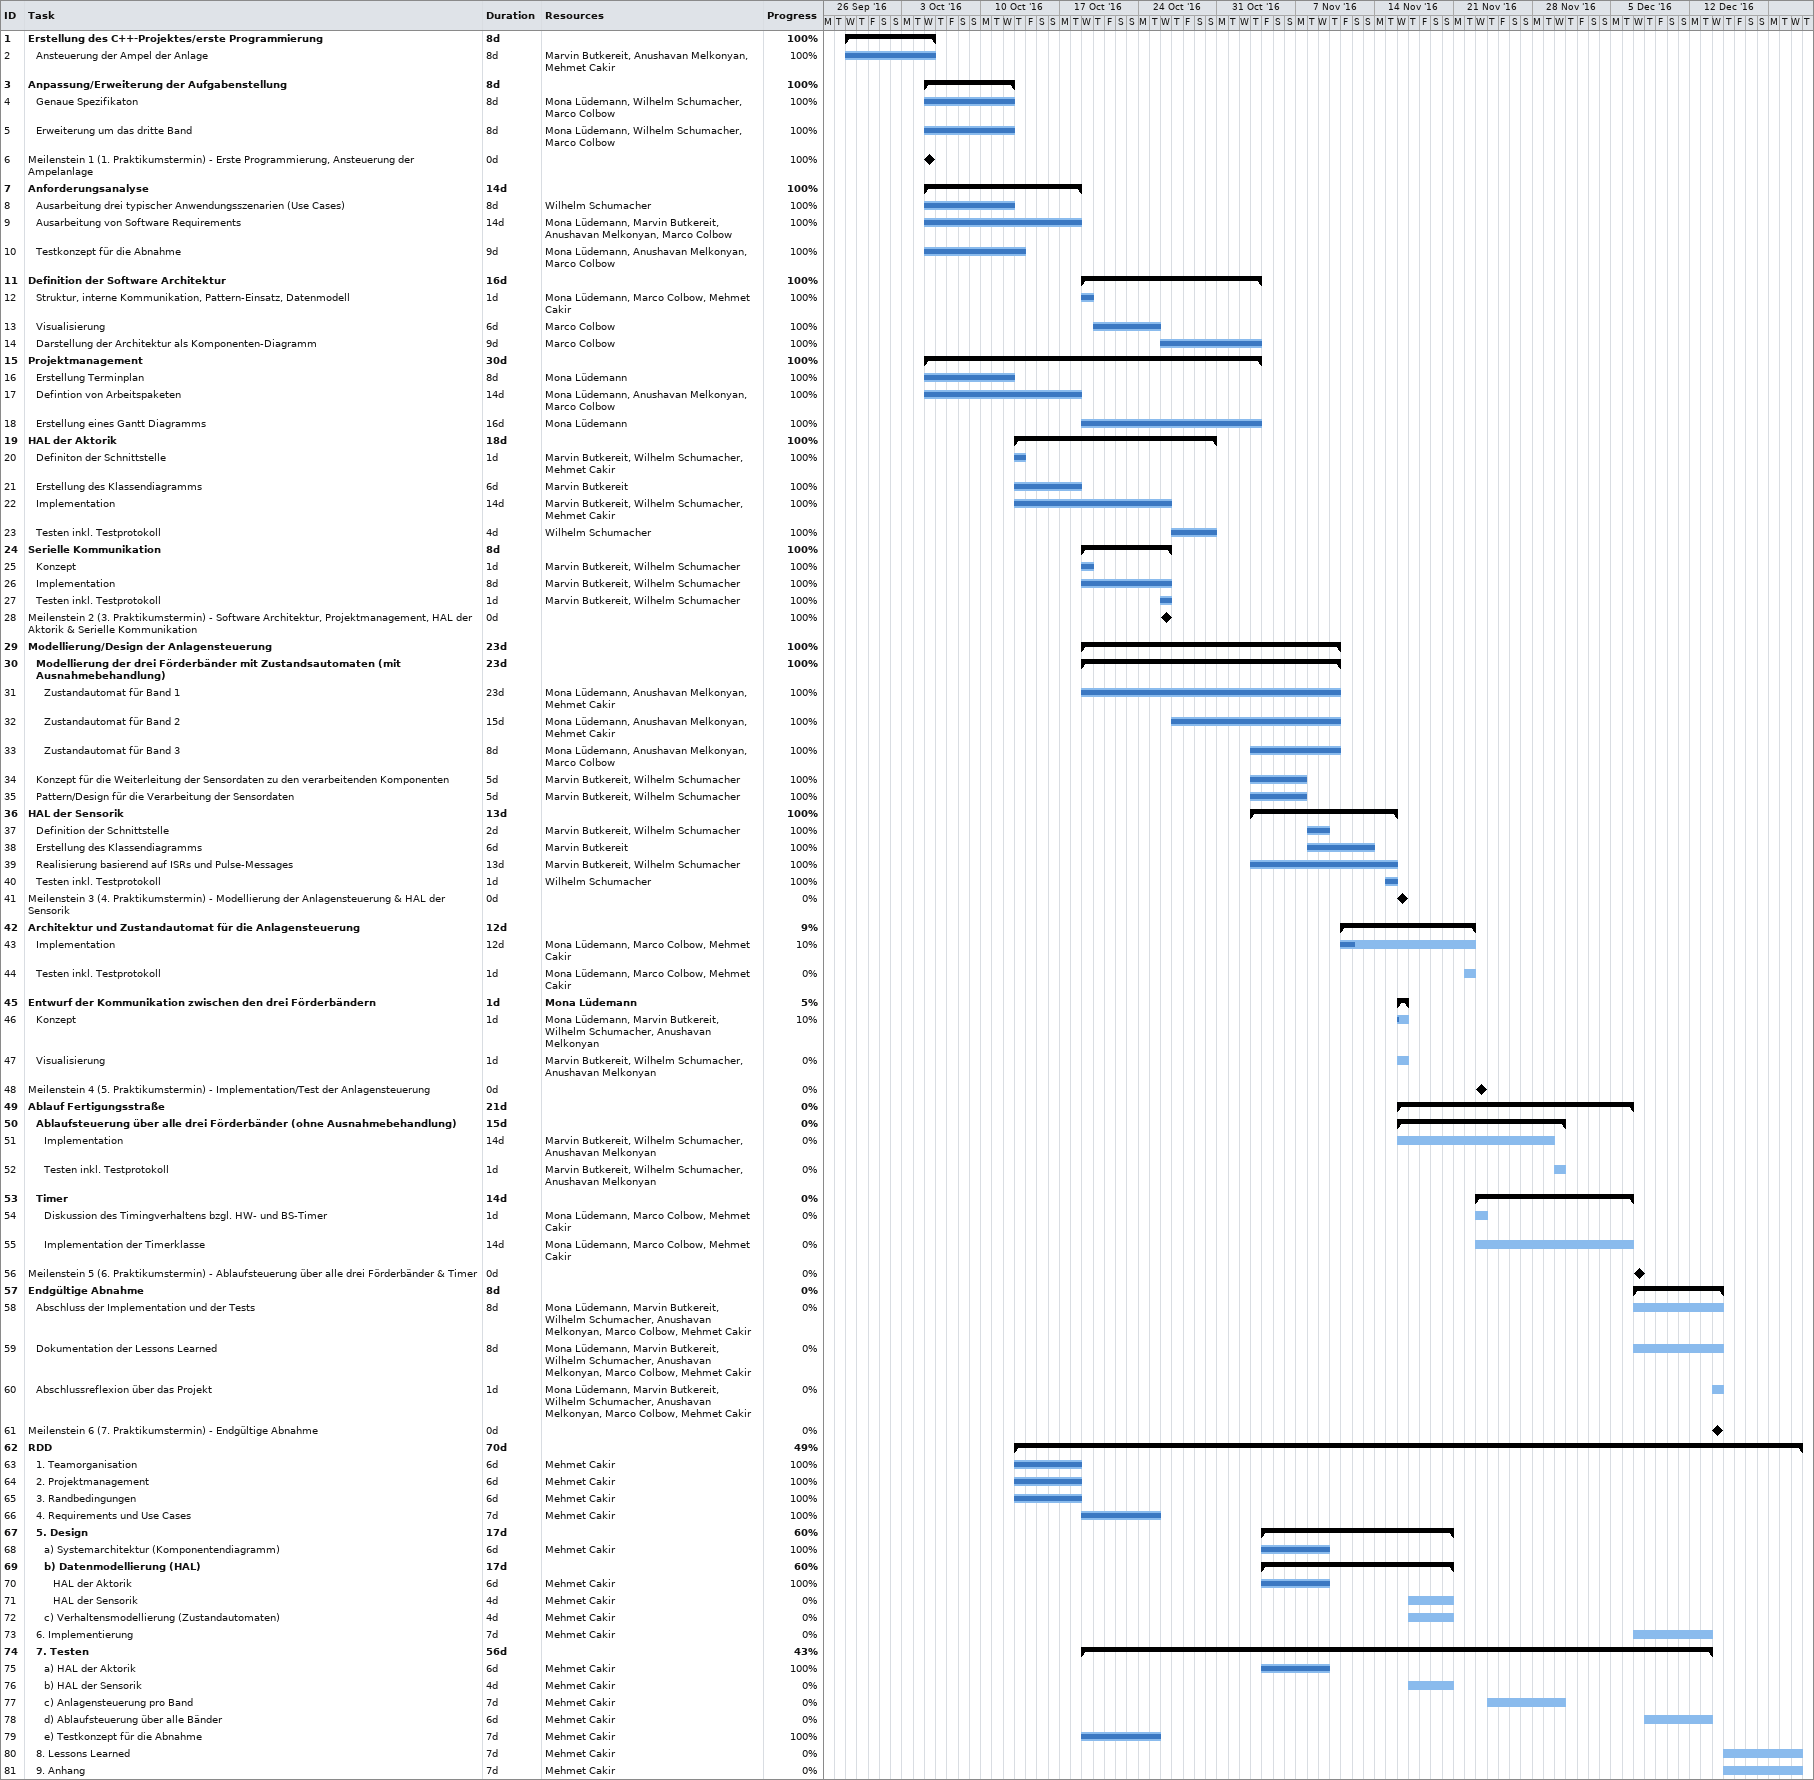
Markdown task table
| ID | Level | Task | Duration | Start | Finish | Resources | % complete |
|---|---|---|---|---|---|---|---|
| 1 | 1 | **Erstellung des C++-Projektes/erste Programmierung** | 8d | 2016-09-28 | 2016-10-05 |  | 100 |
| 2 | 2 | Ansteuerung der Ampel der Anlage | 8d | 2016-09-28 | 2016-10-05 | Marvin Butkereit, Anushavan Melkonyan, Mehmet Cakir | 100 |
| 3 | 1 | **Anpassung/Erweiterung der Aufgabenstellung** | 8d | 2016-10-05 | 2016-10-12 |  | 100 |
| 4 | 2 | Genaue Spezifikaton | 8d | 2016-10-05 | 2016-10-12 | Mona Lüdemann, Wilhelm Schumacher, Marco Colbow | 100 |
| 5 | 2 | Erweiterung um das dritte Band | 8d | 2016-10-05 | 2016-10-12 | Mona Lüdemann, Wilhelm Schumacher, Marco Colbow | 100 |
| 6 | 1 | Meilenstein 1 (1. Praktikumstermin) - Erste Programmierung, Ansteuerung der Ampelanlage | 0d | 2016-10-05 | 2016-10-05 |  | 100 |
| 7 | 1 | **Anforderungsanalyse** | 14d | 2016-10-05 | 2016-10-18 |  | 100 |
| 8 | 2 | Ausarbeitung drei typischer Anwendungsszenarien (Use Cases) | 8d | 2016-10-05 | 2016-10-12 | Wilhelm Schumacher | 100 |
| 9 | 2 | Ausarbeitung von Software Requirements | 14d | 2016-10-05 | 2016-10-18 | Mona Lüdemann, Marvin Butkereit, Anushavan Melkonyan, Marco Colbow | 100 |
| 10 | 2 | Testkonzept für die Abnahme | 9d | 2016-10-05 | 2016-10-13 | Mona Lüdemann, Anushavan Melkonyan, Marco Colbow | 100 |
| 11 | 1 | **Definition der Software Architektur** | 16d | 2016-10-19 | 2016-11-03 |  | 100 |
| 12 | 2 | Struktur, interne Kommunikation, Pattern-Einsatz, Datenmodell | 1d | 2016-10-19 | 2016-10-19 | Mona Lüdemann, Marco Colbow, Mehmet Cakir | 100 |
| 13 | 2 | Visualisierung | 6d | 2016-10-20 | 2016-10-25 | Marco Colbow | 100 |
| 14 | 2 | Darstellung der Architektur als Komponenten-Diagramm | 9d | 2016-10-26 | 2016-11-03 | Marco Colbow | 100 |
| 15 | 1 | **Projektmanagement** | 30d | 2016-10-05 | 2016-11-03 |  | 100 |
| 16 | 2 | Erstellung Terminplan | 8d | 2016-10-05 | 2016-10-12 | Mona Lüdemann | 100 |
| 17 | 2 | Defintion von Arbeitspaketen | 14d | 2016-10-05 | 2016-10-18 | Mona Lüdemann, Anushavan Melkonyan, Marco Colbow | 100 |
| 18 | 2 | Erstellung eines Gantt Diagramms | 16d | 2016-10-19 | 2016-11-03 | Mona Lüdemann | 100 |
| 19 | 1 | **HAL der Aktorik** | 18d | 2016-10-13 | 2016-10-30 |  | 100 |
| 20 | 2 | Definiton der Schnittstelle | 1d | 2016-10-13 | 2016-10-13 | Marvin Butkereit, Wilhelm Schumacher, Mehmet Cakir | 100 |
| 21 | 2 | Erstellung des Klassendiagramms | 6d | 2016-10-13 | 2016-10-18 | Marvin Butkereit | 100 |
| 22 | 2 | Implementation | 14d | 2016-10-13 | 2016-10-26 | Marvin Butkereit, Wilhelm Schumacher, Mehmet Cakir | 100 |
| 23 | 2 | Testen inkl. Testprotokoll | 4d | 2016-10-27 | 2016-10-30 | Wilhelm Schumacher | 100 |
| 24 | 1 | **Serielle Kommunikation** | 8d | 2016-10-19 | 2016-10-26 |  | 100 |
| 25 | 2 | Konzept | 1d | 2016-10-19 | 2016-10-19 | Marvin Butkereit, Wilhelm Schumacher | 100 |
| 26 | 2 | Implementation | 8d | 2016-10-19 | 2016-10-26 | Marvin Butkereit, Wilhelm Schumacher | 100 |
| 27 | 2 | Testen inkl. Testprotokoll | 1d | 2016-10-26 | 2016-10-26 | Marvin Butkereit, Wilhelm Schumacher | 100 |
| 28 | 1 | Meilenstein 2 (3. Praktikumstermin) - Software Architektur, Projektmanagement, HAL der Aktorik & Serielle Kommunikation | 0d | 2016-10-26 | 2016-10-26 |  | 100 |
| 29 | 1 | **Modellierung/Design der Anlagensteuerung** | 23d | 2016-10-19 | 2016-11-10 |  | 100 |
| 30 | 2 | **Modellierung der drei Förderbänder mit Zustandsautomaten (mit Ausnahmebehandlung)** | 23d | 2016-10-19 | 2016-11-10 |  | 100 |
| 31 | 3 | Zustandautomat für Band 1 | 23d | 2016-10-19 | 2016-11-10 | Mona Lüdemann, Anushavan Melkonyan, Mehmet Cakir | 100 |
| 32 | 3 | Zustandautomat für Band 2 | 15d | 2016-10-27 | 2016-11-10 | Mona Lüdemann, Anushavan Melkonyan, Mehmet Cakir | 100 |
| 33 | 3 | Zustandautomat für Band 3 | 8d | 2016-11-03 | 2016-11-10 | Mona Lüdemann, Anushavan Melkonyan, Marco Colbow | 100 |
| 34 | 2 | Konzept für die Weiterleitung der Sensordaten zu den verarbeitenden Komponenten | 5d | 2016-11-03 | 2016-11-07 | Marvin Butkereit, Wilhelm Schumacher | 100 |
| 35 | 2 | Pattern/Design für die Verarbeitung der Sensordaten | 5d | 2016-11-03 | 2016-11-07 | Marvin Butkereit, Wilhelm Schumacher | 100 |
| 36 | 1 | **HAL der Sensorik** | 13d | 2016-11-03 | 2016-11-15 |  | 100 |
| 37 | 2 | Definition der Schnittstelle | 2d | 2016-11-08 | 2016-11-09 | Marvin Butkereit, Wilhelm Schumacher | 100 |
| 38 | 2 | Erstellung des Klassendiagramms | 6d | 2016-11-08 | 2016-11-13 | Marvin Butkereit | 100 |
| 39 | 2 | Realisierung basierend auf ISRs und Pulse-Messages | 13d | 2016-11-03 | 2016-11-15 | Marvin Butkereit, Wilhelm Schumacher | 100 |
| 40 | 2 | Testen inkl. Testprotokoll | 1d | 2016-11-15 | 2016-11-15 | Wilhelm Schumacher | 100 |
| 41 | 1 | Meilenstein 3 (4. Praktikumstermin) - Modellierung der Anlagensteuerung & HAL der Sensorik | 0d | 2016-11-16 | 2016-11-16 |  | 0 |
| 42 | 1 | **Architektur und Zustandautomat für die Anlagensteuerung** | 12d | 2016-11-11 | 2016-11-22 |  | 9 |
| 43 | 2 | Implementation | 12d | 2016-11-11 | 2016-11-22 | Mona Lüdemann, Marco Colbow, Mehmet Cakir | 10 |
| 44 | 2 | Testen inkl. Testprotokoll | 1d | 2016-11-22 | 2016-11-22 | Mona Lüdemann, Marco Colbow, Mehmet Cakir | 0 |
| 45 | 1 | **Entwurf der Kommunikation zwischen den drei Förderbändern** | 1d | 2016-11-16 | 2016-11-16 | Mona Lüdemann | 5 |
| 46 | 2 | Konzept | 1d | 2016-11-16 | 2016-11-16 | Mona Lüdemann, Marvin Butkereit, Wilhelm Schumacher, Anushavan Melkonyan | 10 |
| 47 | 2 | Visualisierung | 1d | 2016-11-16 | 2016-11-16 | Marvin Butkereit, Wilhelm Schumacher, Anushavan Melkonyan | 0 |
| 48 | 1 | Meilenstein 4 (5. Praktikumstermin) - Implementation/Test der Anlagensteuerung | 0d | 2016-11-23 | 2016-11-23 |  | 0 |
| 49 | 1 | **Ablauf Fertigungsstraße** | 21d | 2016-11-16 | 2016-12-06 |  | 0 |
| 50 | 2 | **Ablaufsteuerung über alle drei Förderbänder (ohne Ausnahmebehandlung)** | 15d | 2016-11-16 | 2016-11-30 |  | 0 |
| 51 | 3 | Implementation | 14d | 2016-11-16 | 2016-11-29 | Marvin Butkereit, Wilhelm Schumacher, Anushavan Melkonyan | 0 |
| 52 | 3 | Testen inkl. Testprotokoll | 1d | 2016-11-30 | 2016-11-30 | Marvin Butkereit, Wilhelm Schumacher, Anushavan Melkonyan | 0 |
| 53 | 2 | **Timer** | 14d | 2016-11-23 | 2016-12-06 |  | 0 |
| 54 | 3 | Diskussion des Timingverhaltens bzgl. HW- und BS-Timer | 1d | 2016-11-23 | 2016-11-23 | Mona Lüdemann, Marco Colbow, Mehmet Cakir | 0 |
| 55 | 3 | Implementation der Timerklasse | 14d | 2016-11-23 | 2016-12-06 | Mona Lüdemann, Marco Colbow, Mehmet Cakir | 0 |
| 56 | 1 | Meilenstein 5 (6. Praktikumstermin) - Ablaufsteuerung über alle drei Förderbänder & Timer | 0d | 2016-12-07 | 2016-12-07 |  | 0 |
| 57 | 1 | **Endgültige Abnahme** | 8d | 2016-12-07 | 2016-12-14 |  | 0 |
| 58 | 2 | Abschluss der Implementation und der Tests | 8d | 2016-12-07 | 2016-12-14 | Mona Lüdemann, Marvin Butkereit, Wilhelm Schumacher, Anushavan Melkonyan, Marco Colbow, Mehmet Cakir | 0 |
| 59 | 2 | Dokumentation der Lessons Learned | 8d | 2016-12-07 | 2016-12-14 | Mona Lüdemann, Marvin Butkereit, Wilhelm Schumacher, Anushavan Melkonyan, Marco Colbow, Mehmet Cakir | 0 |
| 60 | 2 | Abschlussreflexion über das Projekt | 1d | 2016-12-14 | 2016-12-14 | Mona Lüdemann, Marvin Butkereit, Wilhelm Schumacher, Anushavan Melkonyan, Marco Colbow, Mehmet Cakir | 0 |
| 61 | 1 | Meilenstein 6 (7. Praktikumstermin) - Endgültige Abnahme | 0d | 2016-12-14 | 2016-12-14 |  | 0 |
| 62 | 1 | **RDD** | 70d | 2016-10-13 | 2016-12-21 |  | 49 |
| 63 | 2 | 1. Teamorganisation | 6d | 2016-10-13 | 2016-10-18 | Mehmet Cakir | 100 |
| 64 | 2 | 2. Projektmanagement | 6d | 2016-10-13 | 2016-10-18 | Mehmet Cakir | 100 |
| 65 | 2 | 3. Randbedingungen | 6d | 2016-10-13 | 2016-10-18 | Mehmet Cakir | 100 |
| 66 | 2 | 4. Requirements und Use Cases | 7d | 2016-10-19 | 2016-10-25 | Mehmet Cakir | 100 |
| 67 | 2 | **5. Design** | 17d | 2016-11-04 | 2016-11-20 |  | 60 |
| 68 | 3 | a) Systemarchitektur (Komponentendiagramm) | 6d | 2016-11-04 | 2016-11-09 | Mehmet Cakir | 100 |
| 69 | 3 | **b) Datenmodellierung (HAL)** | 17d | 2016-11-04 | 2016-11-20 |  | 60 |
| 70 | 4 | HAL der Aktorik | 6d | 2016-11-04 | 2016-11-09 | Mehmet Cakir | 100 |
| 71 | 4 | HAL der Sensorik | 4d | 2016-11-17 | 2016-11-20 | Mehmet Cakir | 0 |
| 72 | 3 | c) Verhaltensmodellierung (Zustandautomaten) | 4d | 2016-11-17 | 2016-11-20 | Mehmet Cakir | 0 |
| 73 | 2 | 6. Implementierung | 7d | 2016-12-07 | 2016-12-13 | Mehmet Cakir | 0 |
| 74 | 2 | **7. Testen** | 56d | 2016-10-19 | 2016-12-13 |  | 43 |
| 75 | 3 | a) HAL der Aktorik | 6d | 2016-11-04 | 2016-11-09 | Mehmet Cakir | 100 |
| 76 | 3 | b) HAL der Sensorik | 4d | 2016-11-17 | 2016-11-20 | Mehmet Cakir | 0 |
| 77 | 3 | c) Anlagensteuerung pro Band | 7d | 2016-11-24 | 2016-11-30 | Mehmet Cakir | 0 |
| 78 | 3 | d) Ablaufsteuerung über alle Bänder | 6d | 2016-12-08 | 2016-12-13 | Mehmet Cakir | 0 |
| 79 | 3 | e) Testkonzept für die Abnahme | 7d | 2016-10-19 | 2016-10-25 | Mehmet Cakir | 100 |
| 80 | 2 | 8. Lessons Learned | 7d | 2016-12-15 | 2016-12-21 | Mehmet Cakir | 0 |
| 81 | 2 | 9. Anhang | 7d | 2016-12-15 | 2016-12-21 | Mehmet Cakir | 0 |
